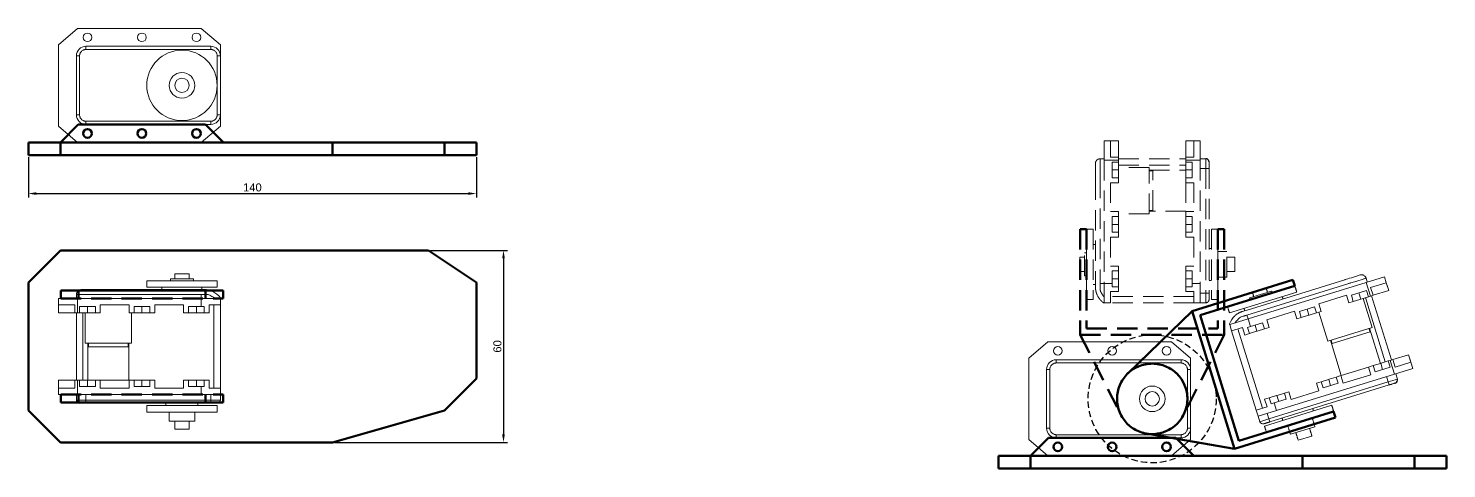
# Model space of a CAD drawing. Header units: millimetres. Extents: x 2045 to 5131, y -377 to 2192.
# Drawn here: x 4687.6 to 5130.8, y 1362.8 to 1500.3 of the extents above; entities that cross this region are included whole.
import ezdxf

# ---------------------------------------------------------------- set-up
doc = ezdxf.new("R2010")
doc.units = ezdxf.units.MM
doc.linetypes.add('ACISOTGL', pattern=[3, 2, -1])
doc.linetypes.add('HIDDEN', pattern=[9.525, 6.35, -3.175])
for name, color, linetype, lineweight in [('AM_5', 3, 'Continuous', 25), ('Ankle', 5, 'Continuous', 50), ('Construction', 1, 'ACISOTGL', 25), ('Pé', 5, 'Continuous', 50)]:
    doc.layers.add(name, color=color, linetype=linetype, lineweight=lineweight)
doc.layers.add('Legs', color=7, linetype='Continuous')
doc.layers.add('RX-28', color=7, linetype='Continuous')
doc.styles.get("Standard").update_dxf_attribs({"font": 'arial.ttf'})
doc.dimstyles.new('ISO-25$0', dxfattribs={"dimtxt": 2.5, "dimasz": 2.5, "dimexe": 1.25, "dimexo": 0.625, "dimtad": 1, "dimtxsty": 'Standard', "dimcen": 2.5, "dimadec": 0, "dimazin": 0, "dimtfac": 1, "dimtmove": 0, "dimatfit": 3, "dimfxl": 1, "dimarcsym": 0})

# ---------------------------------------------------------------- blocks, each defined once
blk = doc.blocks.new('*D44')
at = {"layer": 'AM_5', "color": 0, "lineweight": -2, "transparency": 16777216}
for p, q in [((4813.26, 1430.99), (4837.36, 1430.99)), ((4836.11, 1428.49), (4836.11, 1373.49)), ((4783.26, 1370.99), (4837.36, 1370.99))]:
    blk.add_line(p, q, dxfattribs=at)
at = {"layer": 'AM_5', "color": 0, "transparency": 16777216}
for points in [[(4835.69, 1428.49), (4836.52, 1428.49), (4836.11, 1430.99)], [(4835.69, 1373.49), (4836.52, 1373.49), (4836.11, 1370.99)]]:
    blk.add_solid(points, dxfattribs=at)
at = {"layer": 'Defpoints', "color": 0, "transparency": 16777216}
for p in [(4812.64, 1430.99), (4782.64, 1370.99), (4836.11, 1370.99)]:
    blk.add_point(p, dxfattribs=at)
at = {"layer": 'AM_5', "color": 0, "transparency": 16777216, "insert": (4834.21, 1400.99), "char_height": 2.5, "attachment_point": 5, "rotation": 90}
blk.add_mtext('60', dxfattribs=at)
blk = doc.blocks.new('*D45')
at = {"layer": 'AM_5', "color": 0, "lineweight": -2, "transparency": 16777216}
for p, q in [((4687.64, 1460.11), (4687.64, 1447.49)), ((4827.64, 1460.11), (4827.64, 1447.49)), ((4690.14, 1448.74), (4825.14, 1448.74))]:
    blk.add_line(p, q, dxfattribs=at)
at = {"layer": 'AM_5', "color": 0, "transparency": 16777216}
for points in [[(4690.14, 1449.15), (4690.14, 1448.32), (4687.64, 1448.74)], [(4825.14, 1449.15), (4825.14, 1448.32), (4827.64, 1448.74)]]:
    blk.add_solid(points, dxfattribs=at)
at = {"layer": 'Defpoints', "color": 0, "transparency": 16777216}
for p in [(4687.64, 1460.74), (4827.64, 1460.74), (4827.64, 1448.74)]:
    blk.add_point(p, dxfattribs=at)
at = {"layer": 'AM_5', "color": 0, "transparency": 16777216, "insert": (4757.64, 1450.64), "char_height": 2.5, "attachment_point": 5}
blk.add_mtext('140', dxfattribs=at)

msp = doc.modelspace()

# ---------------------------------------------------------------- linework, layer by layer
at = {"layer": 'Ankle', "color": 5, "linetype": 'HIDDEN'}
for p, q in [((5016.323, 1437.614), (5016.323, 1404.614)), ((5018.323, 1437.614), (5018.323, 1406.614)), ((5059.323, 1437.614), (5059.323, 1406.614)), ((5061.323, 1437.614), (5061.323, 1404.614)), ((5018.323, 1406.614), (5059.323, 1406.614)), ((5016.323, 1404.614), (5061.323, 1404.614)), ((5016.323, 1404.614), (5029.016, 1379.631)), ((5061.323, 1404.614), (5048.63, 1379.631))]:
    msp.add_line(p, q, dxfattribs=at)
at = {"layer": 'Ankle', "linetype": 'HIDDEN'}
for p, q in [((5016.323, 1437.614), (5018.323, 1437.614)), ((5061.323, 1437.614), (5059.323, 1437.614))]:
    msp.add_line(p, q, dxfattribs=at)
at = {"layer": 'Ankle', "color": 5}
for p, q in [((5082.802, 1421.776), (5051.277, 1412.021)), ((5083.394, 1419.866), (5053.779, 1410.701)), ((5051.277, 1412.021), (5031.164, 1392.509)), ((5051.277, 1412.021), (5064.58, 1369.032)), ((5053.779, 1410.701), (5065.9, 1371.534)), ((5096.105, 1378.787), (5064.58, 1369.032)), ((5095.514, 1380.698), (5065.9, 1371.534)), ((5064.58, 1369.032), (5036.962, 1373.772))]:
    msp.add_line(p, q, dxfattribs=at)
at = {"layer": 'Ankle'}
for p, q in [((5082.802, 1421.776), (5083.394, 1419.866)), ((5096.105, 1378.787), (5095.514, 1380.698))]:
    msp.add_line(p, q, dxfattribs=at)
at = {"layer": 'Ankle', "color": 5}
msp.add_circle((5038.823, 1384.614), 11, dxfattribs=at)
at = {"layer": 'Ankle', "color": 5, "linetype": 'HIDDEN'}
msp.add_circle((5038.823, 1384.614), 11, dxfattribs=at)
at = {"layer": 'Construction', "color": 7, "linetype": 'Continuous', "lineweight": 15}
for p, q in [((4697.039, 1495.237), (4703.039, 1500.337)), ((4703.039, 1500.337), (4741.639, 1500.337)), ((4741.639, 1500.337), (4747.639, 1495.237)), ((4697.039, 1469.837), (4697.039, 1495.237)), ((4705.639, 1494.737), (4744.639, 1494.737)), ((4705.639, 1493.737), (4705.639, 1494.737)), ((4705.639, 1493.737), (4744.639, 1493.737)), ((4744.639, 1493.737), (4744.639, 1494.737)), ((4747.639, 1491.737), (4747.639, 1495.237)), ((4747.639, 1492.737), (4747.639, 1495.237)), ((4702.639, 1473.337), (4702.639, 1491.737)), ((4703.639, 1491.737), (4702.639, 1491.737)), ((4703.639, 1473.337), (4703.639, 1491.737)), ((4746.639, 1491.737), (4746.639, 1473.337)), ((4747.639, 1491.737), (4746.639, 1491.737)), ((4747.639, 1491.737), (4747.639, 1473.337)), ((4703.639, 1473.337), (4702.639, 1473.337)), ((4746.639, 1473.337), (4747.639, 1473.337)), ((4747.639, 1469.837), (4747.639, 1473.337)), ((4747.639, 1469.837), (4747.639, 1472.337)), ((4703.039, 1464.737), (4697.039, 1469.837)), ((4744.639, 1471.337), (4705.639, 1471.337)), ((4705.639, 1471.337), (4705.639, 1470.337)), ((4744.639, 1470.337), (4705.639, 1470.337)), ((4747.639, 1469.837), (4741.639, 1464.737)), ((4744.639, 1471.337), (4744.639, 1470.337)), ((4741.639, 1464.737), (4703.039, 1464.737))]:
    msp.add_line(p, q, dxfattribs=at)
at = {"layer": 'Construction', "color": 1}
for p, q in [((4827.639, 1464.737), (4687.639, 1464.737)), ((4827.639, 1460.737), (4687.639, 1460.737))]:
    msp.add_line(p, q, dxfattribs=at)
at = {"layer": 'Construction', "color": 7, "linetype": 'Continuous', "lineweight": 15}
for centre, radius in [((4706.139, 1497.537), 1.35), ((4723.139, 1497.537), 1.35), ((4740.139, 1497.537), 1.35), ((4735.639, 1482.537), 11), ((4735.639, 1482.537), 4), ((4735.639, 1482.537), 2.25), ((4706.139, 1467.537), 1.35), ((4723.139, 1467.537), 1.35), ((4740.139, 1467.537), 1.35)]:
    msp.add_circle(centre, radius, dxfattribs=at)
at = {"layer": 'Construction', "color": 1}
msp.add_circle((5038.823, 1384.614), 20, dxfattribs=at)
at = {"layer": 'Construction', "color": 7, "linetype": 'Continuous', "lineweight": 15}
for centre, start, end in [((4705.639, 1491.737), 90, 180), ((4744.639, 1491.737), 0, 90), ((4705.639, 1473.337), 180, 270), ((4744.639, 1473.337), 270, 0)]:
    msp.add_arc(centre, 3, start, end, dxfattribs=at)
for points, knots in [([(4703.639, 1491.737), (4703.64, 1491.779), (4703.642, 1491.863), (4703.654, 1491.989), (4703.673, 1492.112), (4703.701, 1492.234), (4703.736, 1492.355), (4703.81, 1492.562), (4703.955, 1492.843), (4704.215, 1493.161), (4704.533, 1493.421), (4704.852, 1493.585), (4705.14, 1493.679), (4705.388, 1493.728), (4705.555, 1493.734), (4705.639, 1493.737)], [0, 0, 0, 0, 0.0403222, 0.0803171, 0.1201425, 0.159958, 0.1999236, 0.2401972, 0.3700419, 0.5000573, 0.629902, 0.7599174, 0.8400454, 0.9196463, 1, 1, 1, 1]), ([(4744.639, 1493.737), (4744.681, 1493.736), (4744.765, 1493.735), (4744.891, 1493.723), (4745.014, 1493.703), (4745.137, 1493.676), (4745.257, 1493.641), (4745.464, 1493.566), (4745.745, 1493.421), (4746.063, 1493.161), (4746.323, 1492.843), (4746.488, 1492.525), (4746.581, 1492.236), (4746.63, 1491.989), (4746.636, 1491.821), (4746.639, 1491.737)], [0, 0, 0, 0, 0.04032222, 0.08031714, 0.12014249, 0.15995801, 0.19992356, 0.24019724, 0.37004189, 0.50005725, 0.62990199, 0.75991743, 0.84004545, 0.91964627, 1, 1, 1, 1]), ([(4705.639, 1471.337), (4705.597, 1471.338), (4705.513, 1471.339), (4705.388, 1471.352), (4705.264, 1471.371), (4705.142, 1471.398), (4705.021, 1471.434), (4704.814, 1471.508), (4704.533, 1471.653), (4704.216, 1471.913), (4703.955, 1472.231), (4703.791, 1472.549), (4703.697, 1472.838), (4703.648, 1473.086), (4703.642, 1473.253), (4703.639, 1473.337)], [0, 0, 0, 0, 0.0403222, 0.0803171, 0.1201425, 0.159958, 0.1999236, 0.2401972, 0.3700419, 0.5000573, 0.629902, 0.7599174, 0.8400454, 0.9196463, 1, 1, 1, 1]), ([(4746.639, 1473.337), (4746.639, 1473.295), (4746.637, 1473.211), (4746.625, 1473.086), (4746.605, 1472.962), (4746.578, 1472.84), (4746.543, 1472.719), (4746.468, 1472.512), (4746.323, 1472.231), (4746.063, 1471.913), (4745.746, 1471.653), (4745.427, 1471.489), (4745.138, 1471.395), (4744.891, 1471.346), (4744.723, 1471.34), (4744.639, 1471.337)], [0, 0, 0, 0, 0.0403222, 0.0803171, 0.1201425, 0.159958, 0.1999236, 0.2401972, 0.3700419, 0.5000573, 0.629902, 0.7599174, 0.8400454, 0.9196463, 1, 1, 1, 1])]:
    msp.add_open_spline(points, degree=3, knots=knots, dxfattribs=at)
at = {"layer": 'Legs', "color": 7, "linetype": 'HIDDEN', "lineweight": 15}
for p, q in [((5023.823, 1465.214), (5025.823, 1465.214)), ((5023.823, 1465.214), (5023.823, 1459.214)), ((5025.823, 1465.214), (5025.823, 1460.089)), ((5028.323, 1465.214), (5025.823, 1465.214)), ((5028.323, 1465.214), (5025.823, 1465.214)), ((5028.323, 1465.214), (5026.323, 1465.214)), ((5028.323, 1465.214), (5026.323, 1465.214)), ((5028.323, 1465.214), (5028.323, 1460.089)), ((5049.323, 1465.214), (5051.823, 1465.214)), ((5049.323, 1465.214), (5049.323, 1460.089)), ((5049.323, 1465.214), (5051.323, 1465.214)), ((5049.323, 1465.214), (5051.823, 1465.214)), ((5049.323, 1465.214), (5051.323, 1465.214)), ((5051.823, 1465.214), (5051.823, 1460.089)), ((5053.823, 1465.214), (5051.823, 1465.214)), ((5053.823, 1465.214), (5053.823, 1459.214)), ((5021.073, 1458.113), (5021.073, 1456.614)), ((5022.573, 1459.614), (5023.823, 1459.614)), ((5022.573, 1456.614), (5022.573, 1458.614)), ((5023.823, 1459.214), (5023.823, 1420.614)), ((5023.823, 1459.214), (5028.323, 1459.214)), ((5025.823, 1460.089), (5028.323, 1460.089)), ((5028.323, 1458.589), (5026.323, 1458.589)), ((5026.323, 1458.589), (5026.323, 1453.639)), ((5028.323, 1460.089), (5028.323, 1459.214)), ((5028.323, 1459.614), (5049.323, 1459.614)), ((5028.323, 1459.214), (5028.323, 1458.589)), ((5028.323, 1456.864), (5028.323, 1458.589)), ((5051.823, 1460.089), (5049.323, 1460.089)), ((5049.323, 1460.089), (5049.323, 1459.214)), ((5049.323, 1459.214), (5049.323, 1458.589)), ((5053.823, 1459.214), (5049.323, 1459.214)), ((5049.323, 1458.589), (5051.323, 1458.589)), ((5049.323, 1456.214), (5049.323, 1458.589)), ((5051.323, 1458.589), (5051.323, 1453.639)), ((5055.573, 1459.614), (5053.823, 1459.614)), ((5053.823, 1459.214), (5053.823, 1420.614)), ((5055.573, 1459.614), (5055.573, 1456.614)), ((5022.573, 1454.614), (5022.573, 1456.614)), ((5026.323, 1456.114), (5028.323, 1456.114)), ((5028.323, 1457.614), (5049.323, 1457.614)), ((5028.323, 1456.864), (5028.323, 1453.639)), ((5037.823, 1456.864), (5028.323, 1456.864)), ((5037.823, 1442.364), (5037.823, 1456.864)), ((5037.823, 1456.014), (5049.323, 1456.014)), ((5038.973, 1455.824), (5037.823, 1455.824)), ((5038.973, 1443.404), (5038.973, 1455.824)), ((5049.323, 1456.014), (5049.323, 1456.214)), ((5049.323, 1456.114), (5051.323, 1456.114)), ((5049.323, 1456.014), (5049.323, 1453.639)), ((5055.573, 1456.614), (5053.823, 1456.614)), ((5056.573, 1456.614), (5055.573, 1456.614)), ((5055.573, 1456.614), (5055.573, 1417.614)), ((5056.573, 1456.614), (5056.573, 1417.614)), ((5021.073, 1453.113), (5021.073, 1421.115)), ((5022.573, 1453.614), (5022.573, 1420.614)), ((5028.323, 1452.139), (5025.823, 1452.139)), ((5025.823, 1452.139), (5025.823, 1443.089)), ((5026.323, 1453.639), (5028.323, 1453.639)), ((5028.323, 1453.639), (5028.323, 1452.139)), ((5049.323, 1453.639), (5049.323, 1452.139)), ((5051.323, 1453.639), (5049.323, 1453.639)), ((5049.323, 1452.139), (5051.823, 1452.139)), ((5049.323, 1452.139), (5049.323, 1443.214)), ((5051.823, 1452.139), (5051.823, 1443.089)), ((5025.823, 1443.089), (5028.323, 1443.089)), ((5028.323, 1441.589), (5026.323, 1441.589)), ((5026.323, 1441.589), (5026.323, 1436.639)), ((5028.323, 1443.089), (5028.323, 1441.589)), ((5037.823, 1442.364), (5028.323, 1442.364)), ((5028.323, 1441.589), (5028.323, 1439.214)), ((5038.973, 1443.404), (5037.823, 1443.404)), ((5049.323, 1443.214), (5037.823, 1443.214)), ((5049.323, 1443.089), (5049.323, 1441.589)), ((5051.823, 1443.089), (5049.323, 1443.089)), ((5049.323, 1441.589), (5051.323, 1441.589)), ((5049.323, 1441.589), (5049.323, 1439.214)), ((5051.323, 1441.589), (5051.323, 1436.639)), ((5018.323, 1415.614), (5018.323, 1437.614)), ((5020.323, 1437.614), (5020.323, 1415.614)), ((5028.323, 1439.114), (5026.323, 1439.114)), ((5026.323, 1436.639), (5028.323, 1436.639)), ((5028.323, 1439.214), (5028.323, 1439.014)), ((5028.323, 1439.014), (5028.323, 1436.639)), ((5028.323, 1436.639), (5028.323, 1435.139)), ((5049.323, 1439.014), (5049.323, 1439.214)), ((5049.323, 1439.114), (5051.323, 1439.114)), ((5049.323, 1439.014), (5049.323, 1436.639)), ((5049.323, 1436.639), (5049.323, 1435.139)), ((5051.323, 1436.639), (5049.323, 1436.639)), ((5057.323, 1437.614), (5057.323, 1415.614)), ((5059.323, 1415.614), (5059.323, 1437.614)), ((5028.323, 1435.139), (5025.823, 1435.139)), ((5025.823, 1435.139), (5025.823, 1426.089)), ((5049.323, 1435.139), (5051.823, 1435.139)), ((5051.823, 1435.139), (5051.823, 1426.089)), ((5016.173, 1424.364), (5016.173, 1428.864)), ((5017.673, 1423.014), (5017.673, 1430.214)), ((5062.173, 1422.614), (5062.173, 1430.614)), ((5064.673, 1424.364), (5064.673, 1428.864)), ((5025.823, 1426.089), (5028.323, 1426.089)), ((5028.323, 1424.589), (5026.323, 1424.589)), ((5026.323, 1424.589), (5026.323, 1420.614)), ((5028.323, 1426.089), (5028.323, 1424.589)), ((5028.323, 1424.589), (5028.323, 1422.214)), ((5049.323, 1426.089), (5049.323, 1424.589)), ((5051.823, 1426.089), (5049.323, 1426.089)), ((5049.323, 1424.589), (5051.323, 1424.589)), ((5049.323, 1424.589), (5049.323, 1422.214)), ((5051.323, 1424.589), (5051.323, 1420.614)), ((5022.573, 1420.614), (5023.823, 1420.614)), ((5022.573, 1418.757), (5022.573, 1419.614)), ((5023.823, 1420.614), (5026.323, 1420.614)), ((5023.823, 1420.614), (5023.823, 1414.614)), ((5028.323, 1422.114), (5026.323, 1422.114)), ((5026.323, 1419.639), (5026.323, 1420.614)), ((5026.323, 1419.639), (5028.323, 1419.639)), ((5028.323, 1422.214), (5028.323, 1422.014)), ((5028.323, 1422.014), (5028.323, 1419.639)), ((5028.323, 1419.639), (5028.323, 1418.139)), ((5049.323, 1422.014), (5049.323, 1422.214)), ((5049.323, 1422.114), (5051.323, 1422.114)), ((5049.323, 1422.014), (5049.323, 1419.639)), ((5049.323, 1419.639), (5049.323, 1418.139)), ((5051.323, 1419.639), (5049.323, 1419.639)), ((5051.323, 1419.639), (5051.323, 1420.614)), ((5053.823, 1420.614), (5051.323, 1420.614)), ((5053.823, 1420.614), (5053.823, 1414.614)), ((5025.823, 1414.614), (5023.823, 1414.614)), ((5028.323, 1418.139), (5025.823, 1418.139)), ((5025.823, 1418.139), (5025.823, 1414.614)), ((5051.823, 1416.614), (5025.823, 1416.614)), ((5051.823, 1414.614), (5025.823, 1414.614)), ((5049.323, 1418.139), (5051.823, 1418.139)), ((5051.823, 1418.139), (5051.823, 1414.614)), ((5053.823, 1414.614), (5051.823, 1414.614)), ((5055.573, 1417.614), (5053.823, 1417.614)), ((5053.823, 1414.614), (5055.573, 1414.614)), ((5055.573, 1417.614), (5055.573, 1414.614)), ((5056.573, 1417.614), (5055.573, 1417.614))]:
    msp.add_line(p, q, dxfattribs=at)
at = {"layer": 'Legs', "color": 7, "linetype": 'Continuous', "lineweight": 15}
for p, q in [((5103.789, 1423.298), (5102.357, 1422.855)), ((5111.386, 1422.77), (5105.654, 1420.997)), ((5111.386, 1422.77), (5111.977, 1420.86)), ((5062.377, 1413.362), (5083.394, 1419.866)), ((5099.935, 1420.535), (5068.41, 1410.78)), ((5099.013, 1421.82), (5068.445, 1412.361)), ((5105.654, 1420.997), (5068.779, 1409.586)), ((5069.254, 1416.17), (5076.132, 1418.299)), ((5070.1, 1418.002), (5074.399, 1419.333)), ((5100.89, 1420.831), (5102.801, 1421.422)), ((5105.796, 1418.424), (5101.067, 1416.96)), ((5102.801, 1421.422), (5104.712, 1422.013)), ((5105.654, 1420.997), (5106.985, 1416.698)), ((5105.667, 1422.309), (5106.036, 1421.115)), ((5106.387, 1416.513), (5105.796, 1418.424)), ((5111.977, 1420.86), (5107.081, 1419.345)), ((5107.081, 1419.345), (5107.82, 1416.957)), ((5112.716, 1418.472), (5107.82, 1416.957)), ((5112.716, 1418.472), (5111.977, 1420.86)), ((5112.716, 1418.472), (5111.977, 1420.86)), ((5112.716, 1418.472), (5112.125, 1420.382)), ((5112.716, 1418.472), (5112.125, 1420.382)), ((5083.985, 1417.955), (5062.968, 1411.451)), ((5099.487, 1416.995), (5090.841, 1414.319)), ((5090.841, 1414.319), (5091.58, 1411.931)), ((5100.226, 1414.606), (5099.487, 1416.995)), ((5101.659, 1415.05), (5100.226, 1414.606)), ((5101.067, 1416.96), (5101.659, 1415.05)), ((5104.74, 1416.003), (5101.659, 1415.05)), ((5103.432, 1417.692), (5104.023, 1415.781)), ((5104.74, 1416.003), (5106.387, 1416.513)), ((5107.548, 1406.928), (5104.74, 1416.003)), ((5105.456, 1416.225), (5111.664, 1396.163)), ((5106.985, 1416.698), (5106.387, 1416.513)), ((5107.82, 1416.957), (5106.985, 1416.698)), ((5107.367, 1416.816), (5113.575, 1396.755)), ((5068.779, 1409.586), (5063.048, 1407.812)), ((5066.636, 1410.231), (5067.455, 1410.484)), ((5068.41, 1410.78), (5068.779, 1409.586)), ((5068.779, 1409.586), (5069.518, 1407.198)), ((5083.246, 1411.969), (5074.601, 1409.294)), ((5083.986, 1409.581), (5083.246, 1411.969)), ((5085.418, 1410.024), (5083.986, 1409.581)), ((5089.556, 1413.398), (5084.827, 1411.935)), ((5084.827, 1411.935), (5085.418, 1410.024)), ((5087.687, 1410.726), (5085.418, 1410.024)), ((5087.783, 1410.756), (5087.192, 1412.666)), ((5087.879, 1410.786), (5087.687, 1410.726)), ((5090.147, 1411.488), (5087.879, 1410.786)), ((5090.147, 1411.488), (5089.556, 1413.398)), ((5091.58, 1411.931), (5090.147, 1411.488)), ((5093.696, 1402.641), (5090.888, 1411.717)), ((5063.639, 1405.901), (5063.048, 1407.812)), ((5067.006, 1406.944), (5063.639, 1405.901)), ((5071.325, 1381.064), (5063.639, 1405.901)), ((5073.236, 1381.655), (5065.549, 1406.493)), ((5067.745, 1404.555), (5067.006, 1406.944)), ((5069.178, 1404.999), (5067.745, 1404.555)), ((5068.587, 1406.909), (5069.518, 1407.198)), ((5068.587, 1406.909), (5069.178, 1404.999)), ((5071.447, 1405.701), (5069.178, 1404.999)), ((5073.316, 1408.373), (5069.518, 1407.198)), ((5071.543, 1405.73), (5070.951, 1407.641)), ((5071.638, 1405.76), (5071.447, 1405.701)), ((5073.907, 1406.462), (5071.638, 1405.76)), ((5073.907, 1406.462), (5073.316, 1408.373)), ((5075.34, 1406.905), (5073.907, 1406.462)), ((5074.601, 1409.294), (5075.34, 1406.905)), ((5093.696, 1402.641), (5107.548, 1406.928)), ((5095.029, 1401.85), (5106.894, 1405.522)), ((5106.894, 1405.522), (5106.554, 1406.62)), ((5106.736, 1406.676), (5110.136, 1395.69)), ((5000.223, 1397.314), (5006.223, 1402.414)), ((5006.223, 1402.414), (5044.823, 1402.414)), ((5044.823, 1402.414), (5050.823, 1397.314)), ((5097.908, 1391.907), (5094.508, 1402.893)), ((5095.029, 1401.85), (5094.69, 1402.949)), ((5000.223, 1371.914), (5000.223, 1397.314)), ((5008.823, 1396.814), (5047.823, 1396.814)), ((5008.823, 1395.814), (5008.823, 1396.814)), ((5047.823, 1395.814), (5047.823, 1396.814)), ((5050.823, 1393.814), (5050.823, 1397.314)), ((5050.823, 1394.814), (5050.823, 1397.314)), ((5110.327, 1395.75), (5112.595, 1396.452)), ((5113.193, 1396.636), (5112.595, 1396.452)), ((5112.595, 1396.452), (5113.187, 1394.541)), ((5114.028, 1396.895), (5113.193, 1396.636)), ((5114.523, 1392.338), (5113.193, 1396.636)), ((5118.924, 1398.41), (5114.028, 1396.895)), ((5114.767, 1394.507), (5114.028, 1396.895)), ((5118.924, 1398.41), (5119.663, 1396.022)), ((5118.924, 1398.41), (5119.516, 1396.5)), ((5118.924, 1398.41), (5119.663, 1396.022)), ((5118.924, 1398.41), (5119.516, 1396.5)), ((5005.823, 1375.414), (5005.823, 1393.814)), ((5006.823, 1393.814), (5005.823, 1393.814)), ((5006.823, 1375.414), (5006.823, 1393.814)), ((5008.823, 1395.814), (5047.823, 1395.814)), ((5049.823, 1393.814), (5049.823, 1375.414)), ((5050.823, 1393.814), (5049.823, 1393.814)), ((5050.823, 1393.814), (5050.823, 1375.414)), ((5114.523, 1392.338), (5077.648, 1380.927)), ((5097.788, 1391.87), (5096.355, 1391.426)), ((5098.527, 1389.481), (5097.788, 1391.87)), ((5106.434, 1394.545), (5097.908, 1391.907)), ((5107.173, 1392.157), (5098.527, 1389.481)), ((5107.867, 1394.988), (5106.434, 1394.545)), ((5106.434, 1394.545), (5107.173, 1392.157)), ((5110.135, 1395.69), (5107.867, 1394.988)), ((5108.458, 1393.078), (5107.867, 1394.988)), ((5113.187, 1394.541), (5108.458, 1393.078)), ((5110.135, 1395.69), (5110.327, 1395.75)), ((5110.231, 1395.72), (5110.822, 1393.809)), ((5120.255, 1394.111), (5114.523, 1392.338)), ((5119.663, 1396.022), (5114.767, 1394.507)), ((5115.422, 1390.784), (5114.905, 1392.456)), ((5120.255, 1394.111), (5119.663, 1396.022)), ((5112.556, 1389.897), (5075.299, 1378.368)), ((5112.852, 1388.942), (5075.595, 1377.413)), ((5091.627, 1389.963), (5090.194, 1389.519)), ((5090.194, 1389.519), (5090.933, 1387.131)), ((5093.895, 1390.665), (5091.627, 1389.963)), ((5092.218, 1388.052), (5091.627, 1389.963)), ((5096.947, 1389.516), (5092.218, 1388.052)), ((5093.895, 1390.665), (5094.087, 1390.724)), ((5093.991, 1390.694), (5094.582, 1388.784)), ((5096.355, 1391.426), (5094.087, 1390.724)), ((5096.355, 1391.426), (5096.947, 1389.516)), ((5112.556, 1389.897), (5112.039, 1391.569)), ((5115.422, 1390.784), (5112.556, 1389.897)), ((5112.852, 1388.942), (5112.556, 1389.897)), ((5075.386, 1384.937), (5073.953, 1384.494)), ((5073.953, 1384.494), (5074.692, 1382.106)), ((5077.655, 1385.639), (5075.386, 1384.937)), ((5075.978, 1383.027), (5075.386, 1384.937)), ((5075.978, 1383.027), (5076.909, 1383.315)), ((5080.706, 1384.49), (5076.909, 1383.315)), ((5077.648, 1380.927), (5076.909, 1383.315)), ((5077.655, 1385.639), (5077.846, 1385.699)), ((5077.751, 1385.669), (5078.342, 1383.758)), ((5080.115, 1386.401), (5077.846, 1385.699)), ((5081.548, 1386.844), (5080.115, 1386.401)), ((5080.115, 1386.401), (5080.706, 1384.49)), ((5082.287, 1384.456), (5081.548, 1386.844)), ((5090.933, 1387.131), (5082.287, 1384.456)), ((5074.692, 1382.106), (5071.325, 1381.064)), ((5071.916, 1379.153), (5071.325, 1381.064)), ((5077.648, 1380.927), (5071.916, 1379.153)), ((5071.916, 1379.153), (5072.434, 1377.481)), ((5075.299, 1378.368), (5072.434, 1377.481)), ((5094.923, 1382.609), (5073.906, 1376.105)), ((5074.497, 1374.194), (5095.514, 1380.698)), ((5075.299, 1378.368), (5074.782, 1380.04)), ((5075.595, 1377.413), (5075.299, 1378.368)), ((5006.823, 1375.414), (5005.823, 1375.414)), ((5049.823, 1375.414), (5050.823, 1375.414)), ((5050.823, 1371.914), (5050.823, 1375.414)), ((5050.823, 1371.914), (5050.823, 1374.414)), ((5082.027, 1373.541), (5089.669, 1375.906)), ((5006.223, 1366.814), (5000.223, 1371.914)), ((5047.823, 1373.414), (5008.823, 1373.414)), ((5008.823, 1373.414), (5008.823, 1372.414)), ((5047.823, 1372.414), (5008.823, 1372.414)), ((5050.823, 1371.914), (5044.823, 1366.814)), ((5047.823, 1373.414), (5047.823, 1372.414)), ((5084.438, 1371.67), (5088.737, 1373)), ((5044.823, 1366.814), (5006.223, 1366.814))]:
    msp.add_line(p, q, dxfattribs=at)
for centre, radius in [((5009.323, 1399.614), 1.35), ((5026.323, 1399.614), 1.35), ((5043.323, 1399.614), 1.35), ((5038.823, 1384.614), 11), ((5038.823, 1384.614), 4), ((5038.823, 1384.614), 2.25), ((5009.323, 1369.614), 1.35), ((5026.323, 1369.614), 1.35), ((5043.323, 1369.614), 1.35)]:
    msp.add_circle(centre, radius, dxfattribs=at)
at = {"layer": 'Legs', "color": 7, "linetype": 'HIDDEN', "lineweight": 15}
msp.add_circle((5038.823, 1384.614), 11, dxfattribs=at)
at = {"layer": 'Legs', "color": 7, "linetype": 'HIDDEN'}
msp.add_arc((5055.573, 1458.614), 1, 0, 90, dxfattribs=at)
at = {"layer": 'Legs', "color": 7, "linetype": 'HIDDEN', "lineweight": 15}
for centre, radius, start, end in [((5027.25, 1419.614), 6.177, 205.31713, 234.04316), ((5055.573, 1415.614), 1, 270, 0.00001)]:
    msp.add_arc(centre, radius, start, end, dxfattribs=at)
at = {"layer": 'Legs', "color": 7, "linetype": 'Continuous', "lineweight": 15}
for centre, radius, start, end in [((5068.837, 1406.016), 6.177, 132.51182, 161.23785), ((5008.823, 1393.814), 3, 90, 180), ((5047.823, 1393.814), 3, 0, 90), ((5008.823, 1375.414), 3, 180, 270), ((5047.823, 1375.414), 3, 270, 0), ((5073.389, 1377.777), 1, 197.19469, 287.19469)]:
    msp.add_arc(centre, radius, start, end, dxfattribs=at)
at = {"layer": 'Legs', "color": 7, "linetype": 'Continuous'}
msp.add_arc((5114.467, 1390.488), 1, 287.19469, 17.19469, dxfattribs=at)
at = {"layer": 'Legs', "color": 7, "linetype": 'HIDDEN', "lineweight": 15}
for points, knots in [([(5021.073, 1458.113), (5021.078, 1458.207), (5021.091, 1458.406), (5021.155, 1458.641), (5021.228, 1458.766), (5021.247, 1458.8)], [0, 0, 0, 0, 0.3971375, 0.8406945, 1, 1, 1, 1]), ([(5021.427, 1459.08), (5021.417, 1459.068), (5021.356, 1459), (5021.249, 1458.829), (5021.128, 1458.547), (5021.109, 1458.321), (5021.099, 1458.198)], [0, 0, 0, 0, 0.050132, 0.2955176, 0.6187189, 1, 1, 1, 1]), ([(5022.589, 1459.598), (5022.513, 1459.593), (5022.366, 1459.585), (5022.107, 1459.53), (5021.8, 1459.409), (5021.577, 1459.254), (5021.453, 1459.109), (5021.427, 1459.08)], [0, 0, 0, 0, 0.1677828, 0.3204249, 0.5757663, 0.9127774, 1, 1, 1, 1]), ([(5022.573, 1458.614), (5022.573, 1458.745), (5022.573, 1459.008), (5022.573, 1459.335), (5022.573, 1459.541), (5022.573, 1459.569), (5022.573, 1459.579)], [0, 0, 0, 0, 0.2825843, 0.5651687, 0.847753, 1, 1, 1, 1]), ([(5056.573, 1458.614), (5056.573, 1458.613), (5056.573, 1458.612), (5056.573, 1458.599), (5056.573, 1458.58), (5056.573, 1458.553), (5056.573, 1458.517), (5056.573, 1458.443), (5056.573, 1458.298), (5056.573, 1458.038), (5056.573, 1457.72), (5056.573, 1457.402), (5056.573, 1457.113), (5056.573, 1456.865), (5056.573, 1456.698), (5056.573, 1456.614)], [0, 0, 0, 0, 0.0403222, 0.0803171, 0.1201425, 0.159958, 0.1999236, 0.2401972, 0.3700419, 0.5000573, 0.629902, 0.7599174, 0.8400454, 0.9196463, 1, 1, 1, 1]), ([(5021.073, 1456.614), (5021.073, 1455.686), (5021.073, 1454.795), (5021.073, 1453.483), (5021.073, 1453.114), (5021.073, 1453.114)], [0, 0, 0, 0, 0.5, 0.5, 1, 1, 1, 1]), ([(5022.573, 1453.614), (5022.573, 1453.745), (5022.573, 1454.008), (5022.573, 1454.335), (5022.573, 1454.541), (5022.573, 1454.569), (5022.573, 1454.579)], [0, 0, 0, 0, 0.2825844, 0.5651689, 0.8477533, 1, 1, 1, 1]), ([(5021.073, 1419.614), (5021.073, 1419.554), (5021.074, 1419.435), (5021.082, 1419.251), (5021.096, 1419.064), (5021.116, 1418.873), (5021.143, 1418.678), (5021.177, 1418.48), (5021.226, 1418.239), (5021.296, 1417.955), (5021.397, 1417.628), (5021.519, 1417.298), (5021.616, 1417.082), (5021.666, 1416.972)], [0, 0, 0, 0, 0.070877, 0.1420784, 0.2137175, 0.285906, 0.3587527, 0.4323636, 0.5068416, 0.6264285, 0.748243, 0.872652, 1, 1, 1, 1]), ([(5022.573, 1419.614), (5022.573, 1419.614), (5022.573, 1419.635), (5022.573, 1419.733), (5022.573, 1419.809), (5022.573, 1420.004), (5022.573, 1420.123), (5022.573, 1420.369), (5022.573, 1420.496), (5022.573, 1420.614)], [0, 0, 0, 0, 0.25, 0.25, 0.5, 0.5, 0.75, 0.75, 1, 1, 1, 1]), ([(5023.022, 1417.614), (5022.87, 1417.798), (5022.754, 1417.994), (5022.605, 1418.385), (5022.573, 1418.579), (5022.573, 1418.757)], [0, 0, 0, 0, 0.5, 0.5, 1, 1, 1, 1]), ([(5056.573, 1417.614), (5056.573, 1417.572), (5056.573, 1417.488), (5056.573, 1417.362), (5056.573, 1417.239), (5056.573, 1417.117), (5056.573, 1416.996), (5056.573, 1416.789), (5056.573, 1416.508), (5056.573, 1416.19), (5056.573, 1415.93), (5056.573, 1415.766), (5056.573, 1415.672), (5056.573, 1415.623), (5056.573, 1415.617), (5056.573, 1415.614)], [0, 0, 0, 0, 0.04032222, 0.08031714, 0.12014249, 0.15995801, 0.19992356, 0.24019724, 0.37004189, 0.50005725, 0.62990199, 0.75991743, 0.84004545, 0.91964627, 1, 1, 1, 1])]:
    msp.add_open_spline(points, degree=3, knots=knots, dxfattribs=at)
for points, degree in [([(5021.37, 1459.005), (5021.448, 1459.096)], 1), ([(5022.573, 1459.579), (5022.573, 1459.614)], 1), ([(5022.573, 1454.579), (5022.573, 1454.614)], 1), ([(5018.323, 1437.614), (5020.323, 1437.614)], 1), ([(5059.323, 1437.614), (5057.323, 1437.614)], 1), ([(5020.323, 1432.864), (5021.073, 1432.864)], 1), ([(5057.323, 1431.614), (5056.573, 1431.614)], 1), ([(5016.173, 1428.864), (5017.673, 1428.864)], 1), ([(5017.673, 1430.214), (5018.323, 1430.214)], 1), ([(5062.173, 1430.614), (5059.323, 1430.614)], 1), ([(5064.673, 1428.864), (5062.173, 1428.864)], 1), ([(5017.673, 1424.364), (5016.173, 1424.364)], 1), ([(5018.323, 1423.014), (5017.673, 1423.014)], 1), ([(5062.173, 1424.364), (5064.673, 1424.364)], 1), ([(5021.073, 1420.364), (5020.323, 1420.364)], 1), ([(5021.073, 1421.114), (5021.073, 1421.114), (5021.073, 1420.554), (5021.073, 1419.614)], 3), ([(5056.573, 1421.614), (5057.323, 1421.614)], 1), ([(5059.323, 1422.614), (5062.173, 1422.614)], 1), ([(5020.323, 1415.614), (5018.323, 1415.614)], 1), ([(5023.823, 1416.431), (5023.497, 1416.782), (5023.227, 1417.181), (5023.022, 1417.614)], 3), ([(5023.623, 1414.614), (5023.623, 1414.614), (5023.699, 1414.614), (5023.823, 1414.614)], 3), ([(5057.323, 1415.614), (5059.323, 1415.614)], 1)]:
    msp.add_open_spline(points, degree=degree, dxfattribs=at)
at = {"layer": 'Legs', "color": 7, "linetype": 'Continuous', "lineweight": 15}
for points, knots in [([(5102.357, 1422.855), (5101.471, 1422.581), (5100.62, 1422.318), (5099.366, 1421.93), (5099.014, 1421.821), (5099.014, 1421.821)], [0, 0, 0, 0, 0.5, 0.5, 1, 1, 1, 1]), ([(5103.789, 1423.298), (5103.881, 1423.321), (5104.075, 1423.368), (5104.318, 1423.376), (5104.46, 1423.343), (5104.497, 1423.335)], [0, 0, 0, 0, 0.3971375, 0.8406945, 1, 1, 1, 1]), ([(5104.818, 1423.245), (5104.804, 1423.252), (5104.721, 1423.29), (5104.526, 1423.342), (5104.22, 1423.374), (5103.999, 1423.325), (5103.879, 1423.298)], [0, 0, 0, 0, 0.050132, 0.2955176, 0.6187189, 1, 1, 1, 1]), ([(5105.656, 1422.289), (5105.629, 1422.36), (5105.578, 1422.498), (5105.449, 1422.729), (5105.242, 1422.987), (5105.029, 1423.154), (5104.854, 1423.23), (5104.818, 1423.245)], [0, 0, 0, 0, 0.1677828, 0.3204249, 0.5757663, 0.9127774, 1, 1, 1, 1]), ([(5099.935, 1420.535), (5100.06, 1420.574), (5100.311, 1420.652), (5100.624, 1420.748), (5100.821, 1420.81), (5100.848, 1420.818), (5100.857, 1420.821)], [0, 0, 0, 0, 0.2825844, 0.5651689, 0.8477533, 1, 1, 1, 1]), ([(5104.712, 1422.013), (5104.837, 1422.052), (5105.088, 1422.13), (5105.4, 1422.227), (5105.598, 1422.288), (5105.624, 1422.296), (5105.633, 1422.299)], [0, 0, 0, 0, 0.2825843, 0.5651687, 0.847753, 1, 1, 1, 1]), ([(5067.011, 1411.917), (5066.954, 1411.899), (5066.841, 1411.863), (5066.668, 1411.801), (5066.493, 1411.732), (5066.316, 1411.657), (5066.138, 1411.574), (5065.959, 1411.483), (5065.743, 1411.365), (5065.493, 1411.213), (5065.21, 1411.02), (5064.931, 1410.807), (5064.753, 1410.649), (5064.663, 1410.57)], [0, 0, 0, 0, 0.070877, 0.1420784, 0.2137175, 0.285906, 0.3587527, 0.4323636, 0.5068416, 0.6264285, 0.748243, 0.872652, 1, 1, 1, 1]), ([(5065.677, 1409.464), (5065.807, 1409.664), (5065.961, 1409.833), (5066.29, 1410.09), (5066.466, 1410.178), (5066.636, 1410.231)], [0, 0, 0, 0, 0.5, 0.5, 1, 1, 1, 1]), ([(5067.455, 1410.484), (5067.455, 1410.484), (5067.475, 1410.491), (5067.568, 1410.519), (5067.641, 1410.542), (5067.828, 1410.6), (5067.941, 1410.635), (5068.176, 1410.707), (5068.297, 1410.745), (5068.41, 1410.78)], [0, 0, 0, 0, 0.25, 0.25, 0.5, 0.5, 0.75, 0.75, 1, 1, 1, 1]), ([(5006.823, 1393.814), (5006.823, 1393.856), (5006.825, 1393.94), (5006.837, 1394.065), (5006.857, 1394.189), (5006.884, 1394.311), (5006.919, 1394.432), (5006.994, 1394.639), (5007.139, 1394.92), (5007.399, 1395.238), (5007.716, 1395.498), (5008.035, 1395.662), (5008.324, 1395.756), (5008.571, 1395.805), (5008.739, 1395.811), (5008.823, 1395.814)], [0, 0, 0, 0, 0.0403222, 0.0803171, 0.1201425, 0.159958, 0.1999236, 0.2401972, 0.3700419, 0.5000573, 0.629902, 0.7599174, 0.8400454, 0.9196463, 1, 1, 1, 1]), ([(5047.823, 1395.814), (5047.865, 1395.813), (5047.949, 1395.812), (5048.074, 1395.799), (5048.198, 1395.78), (5048.32, 1395.753), (5048.441, 1395.717), (5048.648, 1395.643), (5048.929, 1395.498), (5049.246, 1395.238), (5049.507, 1394.92), (5049.671, 1394.602), (5049.765, 1394.313), (5049.814, 1394.065), (5049.82, 1393.898), (5049.823, 1393.814)], [0, 0, 0, 0, 0.04032222, 0.08031714, 0.12014249, 0.15995801, 0.19992356, 0.24019724, 0.37004189, 0.50005725, 0.62990199, 0.75991743, 0.84004545, 0.91964627, 1, 1, 1, 1]), ([(5114.763, 1389.533), (5114.762, 1389.533), (5114.76, 1389.532), (5114.749, 1389.529), (5114.73, 1389.523), (5114.704, 1389.515), (5114.67, 1389.505), (5114.599, 1389.483), (5114.461, 1389.44), (5114.212, 1389.363), (5113.909, 1389.269), (5113.604, 1389.175), (5113.329, 1389.089), (5113.092, 1389.016), (5112.932, 1388.967), (5112.852, 1388.942)], [0, 0, 0, 0, 0.0403222, 0.0803171, 0.1201425, 0.159958, 0.1999236, 0.2401972, 0.3700419, 0.5000573, 0.629902, 0.7599174, 0.8400454, 0.9196463, 1, 1, 1, 1]), ([(5008.823, 1373.414), (5008.781, 1373.415), (5008.696, 1373.416), (5008.571, 1373.428), (5008.448, 1373.448), (5008.325, 1373.475), (5008.205, 1373.51), (5007.998, 1373.585), (5007.717, 1373.73), (5007.399, 1373.99), (5007.139, 1374.308), (5006.974, 1374.626), (5006.881, 1374.915), (5006.832, 1375.162), (5006.826, 1375.33), (5006.823, 1375.414)], [0, 0, 0, 0, 0.0403222, 0.0803171, 0.1201425, 0.159958, 0.1999236, 0.2401972, 0.3700419, 0.5000573, 0.629902, 0.7599174, 0.8400454, 0.9196463, 1, 1, 1, 1]), ([(5049.823, 1375.414), (5049.822, 1375.372), (5049.82, 1375.288), (5049.808, 1375.162), (5049.789, 1375.039), (5049.761, 1374.917), (5049.726, 1374.796), (5049.652, 1374.589), (5049.507, 1374.308), (5049.247, 1373.99), (5048.929, 1373.73), (5048.61, 1373.566), (5048.322, 1373.472), (5048.074, 1373.423), (5047.907, 1373.417), (5047.823, 1373.414)], [0, 0, 0, 0, 0.0403222, 0.0803171, 0.1201425, 0.159958, 0.1999236, 0.2401972, 0.3700419, 0.5000573, 0.629902, 0.7599174, 0.8400454, 0.9196463, 1, 1, 1, 1]), ([(5075.595, 1377.413), (5075.555, 1377.4), (5075.474, 1377.375), (5075.355, 1377.338), (5075.237, 1377.302), (5075.12, 1377.266), (5075.005, 1377.23), (5074.807, 1377.169), (5074.538, 1377.086), (5074.235, 1376.992), (5073.986, 1376.915), (5073.829, 1376.866), (5073.74, 1376.839), (5073.693, 1376.824), (5073.687, 1376.822), (5073.684, 1376.821)], [0, 0, 0, 0, 0.04032222, 0.08031714, 0.12014249, 0.15995801, 0.19992356, 0.24019724, 0.37004189, 0.50005725, 0.62990199, 0.75991743, 0.84004545, 0.91964627, 1, 1, 1, 1])]:
    msp.add_open_spline(points, degree=3, knots=knots, dxfattribs=at)
for points, degree in [([(5104.73, 1423.278), (5104.84, 1423.231)], 1), ([(5074.399, 1419.333), (5074.843, 1417.9)], 1), ([(5076.132, 1418.299), (5076.324, 1417.678)], 1), ([(5083.394, 1419.866), (5083.985, 1417.955)], 1), ([(5100.857, 1420.821), (5100.89, 1420.831)], 1), ([(5105.633, 1422.299), (5105.667, 1422.309)], 1), ([(5069.446, 1415.549), (5069.254, 1416.17)], 1), ([(5070.544, 1416.57), (5070.1, 1418.002)], 1), ([(5079.447, 1416.551), (5079.669, 1415.834)], 1), ([(5062.968, 1411.451), (5062.377, 1413.362)], 1), ([(5064.784, 1408.349), (5065.023, 1408.764), (5065.324, 1409.14), (5065.677, 1409.464)], 3), ([(5068.444, 1412.361), (5068.444, 1412.361), (5067.909, 1412.195), (5067.011, 1411.917)], 3), ([(5067.728, 1412.139), (5067.506, 1412.855)], 1), ([(5062.988, 1408.003), (5062.988, 1408.003), (5063.011, 1407.93), (5063.048, 1407.812)], 3), ([(5079.416, 1378.595), (5079.638, 1377.879)], 1), ([(5089.669, 1375.906), (5088.827, 1378.629)], 1), ([(5089.191, 1380.835), (5088.969, 1381.551)], 1), ([(5095.514, 1380.698), (5094.923, 1382.609)], 1), ([(5073.906, 1376.105), (5074.497, 1374.194)], 1), ([(5081.185, 1376.264), (5082.027, 1373.541)], 1), ([(5083.699, 1374.058), (5084.438, 1371.67)], 1), ([(5088.737, 1373), (5087.998, 1375.389)], 1)]:
    msp.add_open_spline(points, degree=degree, dxfattribs=at)
at = {"layer": 'Pé'}
for p, q in [((4703.239, 1470.337), (4697.639, 1464.737)), ((4743.039, 1470.337), (4703.239, 1470.337)), ((4743.039, 1470.337), (4748.639, 1464.737)), ((4687.639, 1460.737), (4687.639, 1464.737)), ((4827.639, 1464.737), (4687.639, 1464.737)), ((4697.639, 1460.737), (4697.639, 1464.737)), ((4782.639, 1460.737), (4782.639, 1464.737)), ((4817.639, 1460.737), (4817.639, 1464.737)), ((4827.639, 1460.737), (4827.639, 1464.737)), ((4687.639, 1460.737), (4827.639, 1460.737)), ((4687.639, 1420.99), (4697.639, 1430.99)), ((4812.639, 1430.99), (4697.639, 1430.99)), ((4812.639, 1430.99), (4827.639, 1420.99)), ((4687.639, 1420.99), (4687.639, 1380.99)), ((4697.739, 1418.49), (4697.739, 1415.99)), ((4748.539, 1418.49), (4697.739, 1418.49)), ((4703.339, 1418.49), (4703.339, 1415.99)), ((4742.939, 1418.49), (4742.939, 1415.99)), ((4748.539, 1418.49), (4748.539, 1415.99)), ((4748.539, 1415.99), (4748.539, 1418.49)), ((4827.639, 1390.99), (4827.639, 1420.99)), ((4827.639, 1390.99), (4817.639, 1380.99)), ((4697.739, 1383.49), (4697.739, 1385.99)), ((4748.539, 1383.49), (4697.739, 1383.49)), ((4703.339, 1383.49), (4703.339, 1385.99)), ((4742.939, 1383.49), (4742.939, 1385.99)), ((4748.539, 1383.49), (4748.539, 1385.99)), ((4748.539, 1385.99), (4748.539, 1383.49)), ((4687.639, 1380.99), (4697.639, 1370.99)), ((4782.639, 1370.99), (4817.639, 1380.99)), ((4697.639, 1370.99), (4782.639, 1370.99)), ((5006.423, 1372.414), (5000.823, 1366.814)), ((5046.223, 1372.414), (5006.423, 1372.414)), ((5046.223, 1372.414), (5051.823, 1366.814)), ((4990.823, 1362.814), (4990.823, 1366.814)), ((5130.823, 1366.814), (4990.823, 1366.814)), ((5000.823, 1362.814), (5000.823, 1366.814)), ((5085.823, 1362.814), (5085.823, 1366.814)), ((5120.823, 1362.814), (5120.823, 1366.814)), ((5130.823, 1362.814), (5130.823, 1366.814)), ((4990.823, 1362.814), (5130.823, 1362.814))]:
    msp.add_line(p, q, dxfattribs=at)
at = {"layer": 'Pé', "linetype": 'HIDDEN'}
for p, q in [((4697.739, 1415.99), (4748.539, 1415.99)), ((4697.739, 1385.99), (4748.539, 1385.99))]:
    msp.add_line(p, q, dxfattribs=at)
at = {"layer": 'Pé'}
for centre in [(4706.139, 1467.537), (4723.139, 1467.537), (4740.139, 1467.537), (5009.323, 1369.614), (5026.323, 1369.614), (5043.323, 1369.614)]:
    msp.add_circle(centre, 1.35, dxfattribs=at)
at = {"layer": 'RX-28', "color": 7, "linetype": 'Continuous', "lineweight": 15}
for p, q in [((4737.889, 1423.64), (4733.389, 1423.64)), ((4704.14, 1418.74), (4705.639, 1418.74)), ((4709.14, 1418.74), (4741.138, 1418.74)), ((4746.639, 1421.49), (4724.639, 1421.49)), ((4724.639, 1419.49), (4746.639, 1419.49)), ((4739.239, 1422.14), (4732.039, 1422.14)), ((4697.039, 1415.99), (4697.039, 1413.99)), ((4697.039, 1415.99), (4703.039, 1415.99)), ((4697.039, 1413.99), (4702.164, 1413.99)), ((4697.039, 1411.49), (4697.039, 1413.99)), ((4697.039, 1411.49), (4697.039, 1413.99)), ((4702.164, 1413.99), (4702.164, 1411.49)), ((4702.639, 1417.24), (4702.639, 1415.99)), ((4703.039, 1415.99), (4741.639, 1415.99)), ((4703.039, 1415.99), (4703.039, 1411.49)), ((4705.639, 1417.24), (4703.639, 1417.24)), ((4707.639, 1417.24), (4705.639, 1417.24)), ((4708.639, 1417.24), (4741.639, 1417.24)), ((4710.114, 1411.49), (4710.114, 1413.99)), ((4710.114, 1413.99), (4719.164, 1413.99)), ((4719.164, 1413.99), (4719.164, 1411.49)), ((4727.114, 1411.49), (4727.114, 1413.99)), ((4727.114, 1413.99), (4736.164, 1413.99)), ((4736.164, 1413.99), (4736.164, 1411.49)), ((4741.639, 1417.24), (4741.639, 1415.99)), ((4741.639, 1415.99), (4741.639, 1413.49)), ((4741.639, 1415.99), (4747.639, 1415.99)), ((4743.496, 1417.24), (4742.639, 1417.24)), ((4744.114, 1411.49), (4744.114, 1413.99)), ((4744.114, 1413.99), (4747.639, 1413.99)), ((4745.639, 1387.99), (4745.639, 1413.99)), ((4747.639, 1413.99), (4747.639, 1415.99)), ((4747.639, 1387.99), (4747.639, 1413.99)), ((4697.039, 1411.49), (4697.039, 1413.49)), ((4697.039, 1411.49), (4697.039, 1413.49)), ((4697.039, 1411.49), (4702.164, 1411.49)), ((4702.164, 1411.49), (4703.039, 1411.49)), ((4702.639, 1411.49), (4702.639, 1390.49)), ((4703.039, 1411.49), (4703.664, 1411.49)), ((4703.664, 1411.49), (4703.664, 1413.49)), ((4703.664, 1413.49), (4708.614, 1413.49)), ((4705.389, 1411.49), (4703.664, 1411.49)), ((4704.639, 1411.49), (4704.639, 1390.49)), ((4705.389, 1411.49), (4708.614, 1411.49)), ((4705.389, 1401.99), (4705.389, 1411.49)), ((4706.139, 1413.49), (4706.139, 1411.49)), ((4708.614, 1413.49), (4708.614, 1411.49)), ((4708.614, 1411.49), (4710.114, 1411.49)), ((4719.164, 1411.49), (4720.664, 1411.49)), ((4719.889, 1401.99), (4719.889, 1411.49)), ((4720.664, 1411.49), (4720.664, 1413.49)), ((4720.664, 1413.49), (4725.614, 1413.49)), ((4720.664, 1411.49), (4723.039, 1411.49)), ((4723.039, 1411.49), (4723.24, 1411.49)), ((4723.139, 1411.49), (4723.139, 1413.49)), ((4723.24, 1411.49), (4725.614, 1411.49)), ((4725.614, 1413.49), (4725.614, 1411.49)), ((4725.614, 1411.49), (4727.114, 1411.49)), ((4736.164, 1411.49), (4737.664, 1411.49)), ((4737.664, 1411.49), (4737.664, 1413.49)), ((4737.664, 1413.49), (4741.639, 1413.49)), ((4737.664, 1411.49), (4740.039, 1411.49)), ((4740.039, 1411.49), (4740.24, 1411.49)), ((4740.139, 1411.49), (4740.139, 1413.49)), ((4740.24, 1411.49), (4742.614, 1411.49)), ((4742.614, 1413.49), (4741.639, 1413.49)), ((4742.614, 1413.49), (4742.614, 1411.49)), ((4742.614, 1411.49), (4744.114, 1411.49)), ((4719.889, 1401.99), (4705.389, 1401.99)), ((4706.239, 1401.99), (4706.239, 1390.49)), ((4706.429, 1400.84), (4706.429, 1401.99)), ((4718.849, 1400.84), (4706.429, 1400.84)), ((4718.849, 1400.84), (4718.849, 1401.99)), ((4719.039, 1390.49), (4719.039, 1401.99)), ((4697.039, 1390.49), (4697.039, 1387.99)), ((4697.039, 1390.49), (4702.164, 1390.49)), ((4697.039, 1390.49), (4697.039, 1388.49)), ((4697.039, 1390.49), (4697.039, 1387.99)), ((4697.039, 1390.49), (4697.039, 1388.49)), ((4697.039, 1387.99), (4702.164, 1387.99)), ((4697.039, 1385.99), (4697.039, 1387.99)), ((4702.164, 1387.99), (4702.164, 1390.49)), ((4702.164, 1390.49), (4703.039, 1390.49)), ((4703.039, 1390.49), (4703.664, 1390.49)), ((4703.039, 1385.99), (4703.039, 1390.49)), ((4703.664, 1390.49), (4703.664, 1388.49)), ((4706.039, 1390.49), (4703.664, 1390.49)), ((4703.664, 1388.49), (4708.614, 1388.49)), ((4706.239, 1390.49), (4706.039, 1390.49)), ((4706.139, 1390.49), (4706.139, 1388.49)), ((4706.239, 1390.49), (4708.614, 1390.49)), ((4708.614, 1390.49), (4710.114, 1390.49)), ((4708.614, 1388.49), (4708.614, 1390.49)), ((4710.114, 1390.49), (4710.114, 1387.99)), ((4710.114, 1390.49), (4719.039, 1390.49)), ((4710.114, 1387.99), (4719.164, 1387.99)), ((4719.164, 1390.49), (4720.664, 1390.49)), ((4719.164, 1387.99), (4719.164, 1390.49)), ((4720.664, 1390.49), (4720.664, 1388.49)), ((4720.664, 1390.49), (4723.039, 1390.49)), ((4720.664, 1388.49), (4725.614, 1388.49)), ((4723.24, 1390.49), (4723.039, 1390.49)), ((4723.139, 1390.49), (4723.139, 1388.49)), ((4723.24, 1390.49), (4725.614, 1390.49)), ((4725.614, 1390.49), (4727.114, 1390.49)), ((4725.614, 1388.49), (4725.614, 1390.49)), ((4727.114, 1390.49), (4727.114, 1387.99)), ((4727.114, 1387.99), (4736.164, 1387.99)), ((4736.164, 1390.49), (4737.664, 1390.49)), ((4736.164, 1387.99), (4736.164, 1390.49)), ((4737.664, 1390.49), (4737.664, 1388.49)), ((4737.664, 1390.49), (4740.039, 1390.49)), ((4737.664, 1388.49), (4741.639, 1388.49)), ((4740.24, 1390.49), (4740.039, 1390.49)), ((4740.139, 1390.49), (4740.139, 1388.49)), ((4740.24, 1390.49), (4742.614, 1390.49)), ((4742.614, 1388.49), (4741.639, 1388.49)), ((4741.639, 1385.99), (4741.639, 1388.49)), ((4742.614, 1390.49), (4744.114, 1390.49)), ((4742.614, 1388.49), (4742.614, 1390.49)), ((4744.114, 1390.49), (4744.114, 1387.99)), ((4744.114, 1387.99), (4747.639, 1387.99)), ((4747.639, 1385.99), (4747.639, 1387.99)), ((4697.039, 1385.99), (4703.039, 1385.99)), ((4702.639, 1384.24), (4702.639, 1385.99)), ((4702.639, 1384.24), (4705.639, 1384.24)), ((4703.039, 1385.99), (4741.639, 1385.99)), ((4705.639, 1384.24), (4705.639, 1385.99)), ((4705.639, 1383.24), (4705.639, 1384.24)), ((4705.639, 1384.24), (4744.639, 1384.24)), ((4705.639, 1383.24), (4744.639, 1383.24)), ((4741.639, 1385.99), (4747.639, 1385.99)), ((4744.639, 1384.24), (4744.639, 1385.99)), ((4744.639, 1384.24), (4747.639, 1384.24)), ((4744.639, 1383.24), (4744.639, 1384.24)), ((4747.639, 1385.99), (4747.639, 1384.24)), ((4724.639, 1382.49), (4746.639, 1382.49)), ((4746.639, 1380.49), (4724.639, 1380.49)), ((4739.639, 1377.64), (4731.639, 1377.64)), ((4737.889, 1375.14), (4733.389, 1375.14))]:
    msp.add_line(p, q, dxfattribs=at)
for centre, radius, start, end in [((4742.639, 1412.563), 6.177, 35.95684, 64.68287), ((4746.639, 1384.24), 1, 269.99999, 0)]:
    msp.add_arc(centre, radius, start, end, dxfattribs=at)
at = {"layer": 'RX-28', "color": 7, "linetype": 'Continuous'}
msp.add_arc((4703.639, 1384.24), 1, 180, 270, dxfattribs=at)
at = {"layer": 'RX-28', "color": 7, "linetype": 'Continuous', "lineweight": 15}
for points, degree in [([(4733.389, 1423.64), (4733.389, 1422.14)], 1), ([(4737.889, 1422.14), (4737.889, 1423.64)], 1), ([(4703.248, 1418.443), (4703.157, 1418.365)], 1), ([(4724.639, 1421.49), (4724.639, 1419.49)], 1), ([(4729.389, 1419.49), (4729.389, 1418.74)], 1), ([(4732.039, 1422.14), (4732.039, 1421.49)], 1), ([(4739.239, 1421.49), (4739.239, 1422.14)], 1), ([(4741.139, 1418.74), (4741.139, 1418.74), (4741.7, 1418.74), (4742.639, 1418.74)], 3), ([(4741.889, 1418.74), (4741.889, 1419.49)], 1), ([(4746.639, 1419.49), (4746.639, 1421.49)], 1), ([(4702.674, 1417.24), (4702.639, 1417.24)], 1), ([(4707.674, 1417.24), (4707.639, 1417.24)], 1), ([(4745.822, 1415.99), (4745.471, 1416.316), (4745.072, 1416.586), (4744.639, 1416.791)], 3), ([(4747.639, 1416.19), (4747.639, 1416.19), (4747.639, 1416.114), (4747.639, 1415.99)], 3), ([(4730.639, 1382.49), (4730.639, 1383.24)], 1), ([(4740.639, 1383.24), (4740.639, 1382.49)], 1), ([(4724.639, 1380.49), (4724.639, 1382.49)], 1), ([(4731.639, 1377.64), (4731.639, 1380.49)], 1), ([(4739.639, 1380.49), (4739.639, 1377.64)], 1), ([(4746.639, 1382.49), (4746.639, 1380.49)], 1), ([(4733.389, 1375.14), (4733.389, 1377.64)], 1), ([(4737.889, 1377.64), (4737.889, 1375.14)], 1)]:
    msp.add_open_spline(points, degree=degree, dxfattribs=at)
for points, knots in [([(4702.656, 1417.224), (4702.66, 1417.3), (4702.669, 1417.447), (4702.724, 1417.706), (4702.844, 1418.013), (4702.999, 1418.236), (4703.144, 1418.36), (4703.174, 1418.386)], [0, 0, 0, 0, 0.1677828, 0.3204249, 0.5757663, 0.9127774, 1, 1, 1, 1]), ([(4703.174, 1418.386), (4703.185, 1418.396), (4703.253, 1418.457), (4703.424, 1418.564), (4703.706, 1418.685), (4703.933, 1418.704), (4704.055, 1418.714)], [0, 0, 0, 0, 0.050132, 0.2955176, 0.6187189, 1, 1, 1, 1]), ([(4704.14, 1418.74), (4704.046, 1418.735), (4703.847, 1418.722), (4703.612, 1418.658), (4703.487, 1418.585), (4703.454, 1418.566)], [0, 0, 0, 0, 0.3971375, 0.8406945, 1, 1, 1, 1]), ([(4705.639, 1418.74), (4706.568, 1418.74), (4707.458, 1418.74), (4708.771, 1418.74), (4709.139, 1418.74), (4709.139, 1418.74)], [0, 0, 0, 0, 0.5, 0.5, 1, 1, 1, 1]), ([(4742.639, 1418.74), (4742.699, 1418.74), (4742.818, 1418.739), (4743.002, 1418.731), (4743.189, 1418.717), (4743.38, 1418.697), (4743.575, 1418.67), (4743.773, 1418.636), (4744.014, 1418.587), (4744.298, 1418.517), (4744.625, 1418.416), (4744.955, 1418.294), (4745.171, 1418.197), (4745.281, 1418.147)], [0, 0, 0, 0, 0.070877, 0.1420784, 0.2137175, 0.285906, 0.3587527, 0.4323636, 0.5068416, 0.6264285, 0.748243, 0.872652, 1, 1, 1, 1]), ([(4703.639, 1417.24), (4703.508, 1417.24), (4703.245, 1417.24), (4702.918, 1417.24), (4702.712, 1417.24), (4702.684, 1417.24), (4702.674, 1417.24)], [0, 0, 0, 0, 0.2825843, 0.5651687, 0.847753, 1, 1, 1, 1]), ([(4708.639, 1417.24), (4708.508, 1417.24), (4708.245, 1417.24), (4707.918, 1417.24), (4707.712, 1417.24), (4707.684, 1417.24), (4707.674, 1417.24)], [0, 0, 0, 0, 0.2825844, 0.5651689, 0.8477533, 1, 1, 1, 1]), ([(4742.639, 1417.24), (4742.639, 1417.24), (4742.618, 1417.24), (4742.52, 1417.24), (4742.444, 1417.24), (4742.249, 1417.24), (4742.13, 1417.24), (4741.884, 1417.24), (4741.757, 1417.24), (4741.639, 1417.24)], [0, 0, 0, 0, 0.25, 0.25, 0.5, 0.5, 0.75, 0.75, 1, 1, 1, 1]), ([(4744.639, 1416.791), (4744.455, 1416.943), (4744.259, 1417.059), (4743.868, 1417.208), (4743.674, 1417.24), (4743.496, 1417.24)], [0, 0, 0, 0, 0.5, 0.5, 1, 1, 1, 1]), ([(4703.639, 1383.24), (4703.64, 1383.24), (4703.642, 1383.24), (4703.654, 1383.24), (4703.673, 1383.24), (4703.701, 1383.24), (4703.736, 1383.24), (4703.81, 1383.24), (4703.955, 1383.24), (4704.215, 1383.24), (4704.533, 1383.24), (4704.852, 1383.24), (4705.14, 1383.24), (4705.388, 1383.24), (4705.555, 1383.24), (4705.639, 1383.24)], [0, 0, 0, 0, 0.0403222, 0.0803171, 0.1201425, 0.159958, 0.1999236, 0.2401972, 0.3700419, 0.5000573, 0.629902, 0.7599174, 0.8400454, 0.9196463, 1, 1, 1, 1]), ([(4744.639, 1383.24), (4744.681, 1383.24), (4744.765, 1383.24), (4744.891, 1383.24), (4745.014, 1383.24), (4745.137, 1383.24), (4745.257, 1383.24), (4745.464, 1383.24), (4745.745, 1383.24), (4746.063, 1383.24), (4746.323, 1383.24), (4746.488, 1383.24), (4746.581, 1383.24), (4746.63, 1383.24), (4746.636, 1383.24), (4746.639, 1383.24)], [0, 0, 0, 0, 0.04032222, 0.08031714, 0.12014249, 0.15995801, 0.19992356, 0.24019724, 0.37004189, 0.50005725, 0.62990199, 0.75991743, 0.84004545, 0.91964627, 1, 1, 1, 1])]:
    msp.add_open_spline(points, degree=3, knots=knots, dxfattribs=at)

# ---------------------------------------------------------------- dimensions: what is measured, and where the dimension line sits
at = {"layer": 'AM_5'}
dim = msp.add_linear_dim(base=(4827.639, 1448.737), p1=(4687.639, 1460.737), p2=(4827.639, 1460.737), dimstyle='ISO-25$0', dxfattribs=at)
dim.commit()
dim.dimension.update_dxf_attribs({"geometry": '*D45', "text_midpoint": (4757.639, 1450.639)})
dim = msp.add_linear_dim(base=(4836.107, 1370.99), p1=(4812.639, 1430.99), p2=(4782.639, 1370.99), angle=90, dimstyle='ISO-25$0', dxfattribs=at)
dim.commit()
dim.dimension.update_dxf_attribs({"geometry": '*D44', "text_midpoint": (4836.107, 1400.99), "dimtype": 160})

doc.saveas('drawing.dxf')
